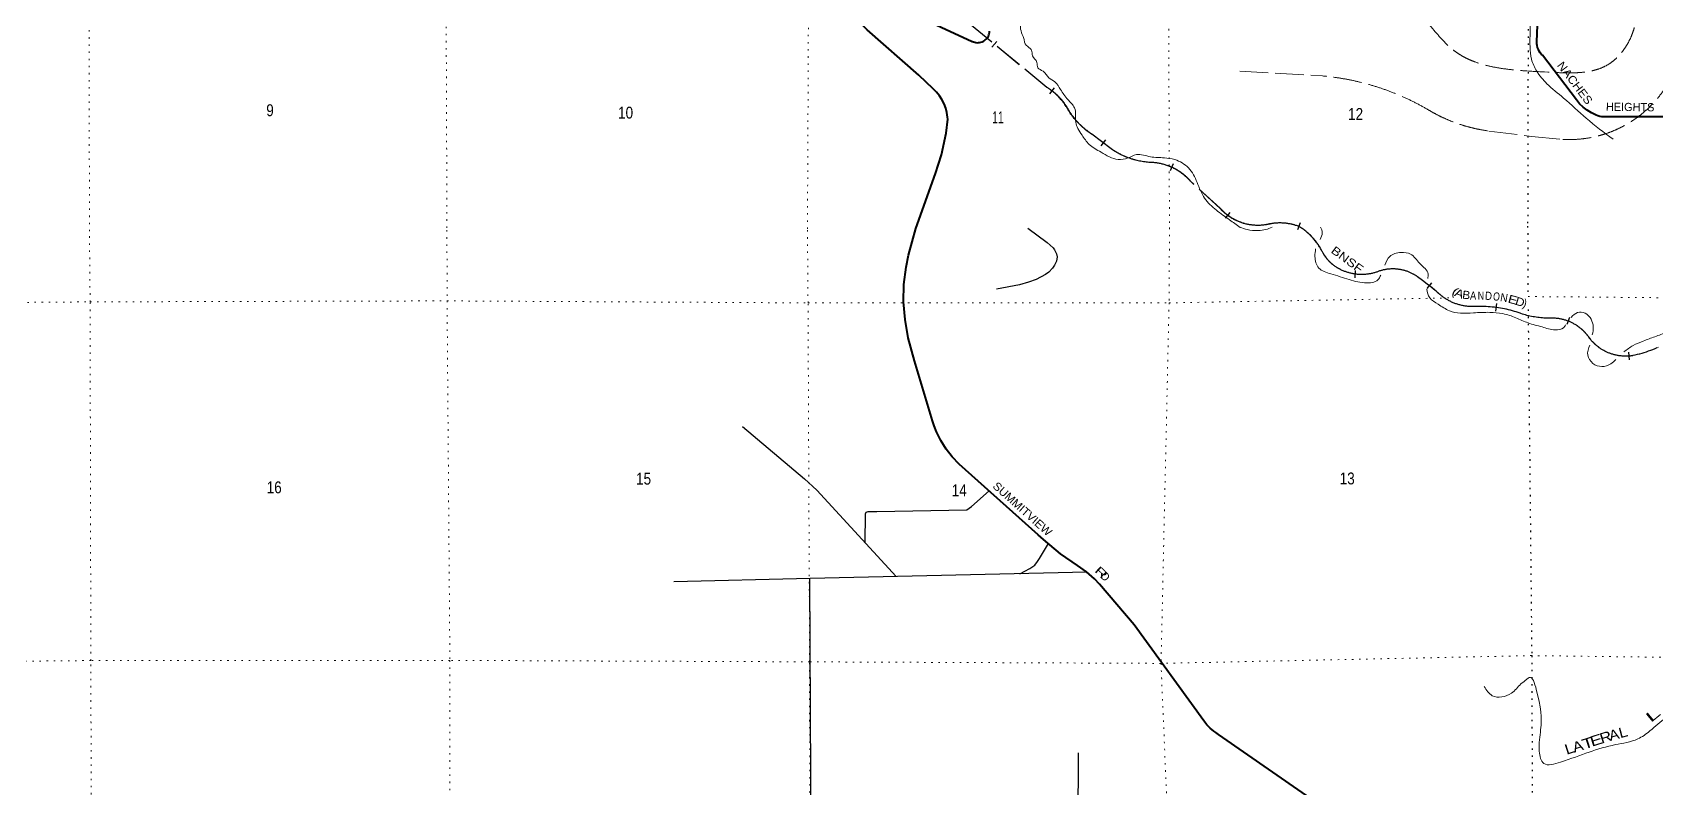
# Model space of a CAD drawing. Header units: feet. Extents: x -6 to 252658, y -374658 to -170635.
# Drawn here: x 70101 to 93999, y -328716 to -317587 of the extents above; entities that cross this region are included whole.
import ezdxf

# ---------------------------------------------------------------- set-up
doc = ezdxf.new("R2010")
doc.units = ezdxf.units.FT
doc.header["$LTSCALE"] = 70
doc.linetypes.add('DOTTED', pattern=[1.5, 0.3, -1.2])
doc.linetypes.add('LONG_DASHED', pattern=[7.5, 6, -1.5])
for name, color, linetype, lineweight in [('26', 7, 'Continuous', 40), ('27', 7, 'Continuous', 13), ('29', 7, 'Continuous', 25), ('34', 7, 'Continuous', 25), ('39', 7, 'Continuous', 13), ('6', 7, 'DOTTED', 25), ('63', 7, 'Continuous', 25), ('7', 7, 'DOTTED', 13)]:
    doc.layers.add(name, color=color, linetype=linetype, lineweight=lineweight)
doc.layers.add('41', color=7, linetype='Continuous')

msp = doc.modelspace()

# ---------------------------------------------------------------- linework, layer by layer
at = {"layer": '26'}
for points in [[(83099.72, -320473.12), (83389, -319665.05), (83476.3, -319389.86), (83544, -319070.05), (83568, -318864.05), (83565.88, -318835.03), (83555.83, -318767.27), (83538.74, -318700.93), (83514.81, -318636.75), (83484.31, -318575.41), (83447.56, -318517.6), (83404.97, -318463.95), (83357, -318415.05), (83146, -318218.05), (82382, -317550.05), (82020, -317173.05), (81842.8, -316999.12), (81630.71, -316829.03), (81623.67, -316824.51)], [(82950, -317268.05), (83929, -317718.05), (83931.37, -317719.25), (83948.24, -317726.56), (83965.78, -317732.08), (83983.81, -317735.73), (84002.12, -317737.48), (84020.51, -317737.3), (84038.78, -317735.2), (84056.73, -317731.21), (84074.17, -317725.36), (84090.9, -317717.71), (84106.74, -317708.36), (84121.51, -317697.41), (84135.06, -317684.97), (84147.24, -317671.19), (84157.9, -317656.21), (84166.95, -317640.19), (84174.26, -317623.32), (84179.78, -317605.77), (84183.43, -317587.75), (84185.18, -317569.44)], [(94553.05, -318830.48), (93281, -318827.05), (93254.59, -318830.51), (93224.59, -318831.45), (93194.64, -318829.26), (93165.09, -318823.95), (93136.26, -318815.57), (93108.46, -318804.23), (93082, -318790.05), (93042.3, -318770.28), (92979.33, -318732.02), (92920.71, -318687.4), (92867.07, -318636.89), (92819, -318581.05), (92320, -317923.05), (92307.08, -317909.57), (92288.79, -317886.87), (92272.97, -317862.38), (92259.8, -317836.38), (92249.42, -317809.14), (92241.95, -317780.96), (92237.46, -317752.16), (92236, -317723.05), (92255, -317234.05)], [(89153.39, -329028.34), (87553.57, -327920.47), (87512.76, -327890.37), (87487.02, -327872.23), (87432.75, -327827.48), (87383.45, -327777.29), (87339.67, -327722.23), (86314.44, -326307.69), (85803.34, -325706.79), (85729.16, -325629.63), (85609.36, -325525.09), (85479.28, -325433.65), (85229.22, -325262.2), (84976.71, -325048.91), (84900.29, -324983.23), (83736.26, -323939.81), (83634.95, -323834.71), (83545.19, -323719.61), (83467.94, -323595.75), (83404.07, -323464.49), (83371.27, -323379.38), (83345.4, -323303.89), (83078.22, -322420.65), (82986.7, -322079.92), (82940.54, -321810.1), (82918.69, -321553.42), (82923.79, -321295.86), (82955.79, -321040.25), (82993.53, -320865.88), (83099.72, -320473.12)]]:
    msp.add_lwpolyline(points, dxfattribs=at)
at = {"layer": '29'}
msp.add_line((85485.96, -328189.52), (85479.66, -329490.95), dxfattribs=at)
for points in [[(84747.75, -320467.08), (85033.21, -320680.34), (85119.79, -320758.7), (85137.86, -320785.82), (85168.35, -320847.51), (85178.52, -320889.79), (85169.48, -320953.07), (85142.38, -321011.83), (85110.62, -321056.27), (85056.53, -321115.8), (85006.84, -321151.96), (84867.84, -321224.27), (84758.35, -321260.45), (84624.81, -321301.85), (84285.25, -321367.08)], [(80547.61, -323388.44), (81462.39, -324158.78), (81643.76, -324322.08), (82807.94, -325595.8)], [(82352.44, -325097.44), (82358.38, -324671.89), (82370.45, -324647.95), (82400.5, -324639.88), (82527.15, -324640.28), (83849.85, -324614.31), (83918.07, -324564.3), (84177.83, -324335.63)], [(84631.43, -325555.72), (84778.67, -325479.72), (84849.18, -325427.1), (84891.62, -325375.75), (84919.28, -325330.89), (85051.23, -325111.85)], [(81534.58, -325625.49), (81555.42, -329507.12), (81541.38, -331226.9), (81548.14, -333458.86), (78938.83, -333474.75), (78926.67, -333440.55), (78937.31, -332141.96)], [(85619.57, -325534), (81542.79, -325623.61), (79536.65, -325671.54)]]:
    msp.add_lwpolyline(points, dxfattribs=at)
at = {"layer": '34', "linetype": 'LONG_DASHED', "lineweight": 13}
for p, q in [((85029, -318392.05), (79617, -313938.05)), ((87865.41, -318159.2), (89086, -318227.64)), ((85977, -319298.05), (85691, -319083.05)), ((87580, -320175.05), (87142, -319775.05))]:
    msp.add_line(p, q, dxfattribs=at)
msp.add_lwpolyline([(91530.79, -319037.66), (92157.25, -319116.79), (92618.97, -319160.53)], dxfattribs=at)
for centre, radius, start, end in [((88756.92, -321929.36), 3716.32, 59.75954, 84.91982), ((84539.45, -319178.82), 926.64, 27.28366, 58.10882), ((92719.59, -317479.84), 1683.69, 266.57398, 329.1274), ((86323.95, -318124.02), 1149.07, 213.25009, 236.57554), ((91841.34, -316723.34), 2335.06, 238.70965, 262.35728), ((86622.11, -318366.63), 1133.01, 235.29317, 265.43841), ((86531.29, -320303.94), 807.89, 40.89353, 89.94995), ((88132.25, -319684.84), 738.43, 221.59398, 284.40855), ((88457.2, -321160.43), 773.39, 68.86983, 100.51998)]:
    msp.add_arc(centre, radius, start, end, dxfattribs=at)
at = {"layer": '34', "lineweight": 13}
for centre, radius, start, end in [((88286.85, -321201.36), 883.22, 26.49987, 57.88842), ((89640.2, -320518.25), 632.79, 207.1776, 229.51514), ((89659.97, -320454.96), 694.25, 231.66594, 288.28802), ((90118.71, -321701.86), 635.16, 54.87224, 112.2875), ((87456.14, -325316.48), 5124.44, 49.37451, 53.77893), ((91295.82, -320875.52), 746.58, 227.63283, 273.52334), ((91412.26, -323346.52), 1727.27, 69.98598, 92.34125), ((92426.47, -320471.34), 1321.75, 251.33287, 269.28854), ((92460.38, -322456.74), 665.66, 33.51381, 94.33553), ((93545.87, -321683.69), 667.73, 217.39467, 278.84814), ((93236.35, -320441.83), 1945.82, 282.23091, 293.97261)]:
    msp.add_arc(centre, radius, start, end, dxfattribs=at)
at = {"layer": '34', "linetype": 'LONG_DASHED', "lineweight": 13}
msp.add_spline([(87750.04, -316947.8), (89422.93, -316751.66), (90415.13, -317213.15), (91026.6, -317859.23), (92399.53, -318170.74), (93310.97, -318043.83), (93691.7, -317420.82), (93541.71, -316590.14)], degree=3, dxfattribs=at)
at = {"layer": '39'}
for points in [[(87871.28, -320455.66), (87713.85, -320345.23), (87521.5, -320202.01), (87348.95, -320026.42), (87238.21, -319793.93), (87113.57, -319581.69), (86909.35, -319458.7), (86756.29, -319431.88), (86553.07, -319417.57), (86345.67, -319385.19), (86219.46, -319434.61), (86076.92, -319458.01), (85824.57, -319349.54), (85648.57, -319234.36), (85544.75, -319098.42), (85481.49, -318998.34), (85452.52, -318910.04), (85434.44, -318696.86), (85334.78, -318574.96), (85228.83, -318424.95), (85145.36, -318314.99), (85056.34, -318255.39), (84970.98, -318157.53), (84894.09, -318105.88), (84881.29, -318027.49), (84818.07, -317931.44), (84801.19, -317847.06), (84768.69, -317811.12), (84697.55, -317729.23), (84695.31, -317705.1), (84676.66, -317644.88), (84641.46, -317536.5), (84661.04, -317264.62), (84588.63, -317045.88), (84404.83, -316956.93), (84276.59, -316789), (84295.91, -316488.93), (84296.58, -316395.05)], [(90632.2, -316280.72), (90796.88, -316515.26), (91008.27, -316690.67), (91197.18, -316771.63), (91467.05, -316812.11), (91736.92, -316839.1), (91894.34, -316875.08), (91966.31, -316915.56), (92038.27, -317014.51), (92128.23, -317243.9), (92141.72, -317473.29), (92137.22, -317797.13), (92159.71, -317981.54), (92236.17, -318156.95), (92384.6, -318341.36), (92631.98, -318552.76), (92964.82, -318849.61), (93360.62, -319159.96)], [(87871.28, -320455.66), (87974.2, -320488.54), (88136.93, -320501.61), (88249.31, -320488.85), (88340.74, -320453.25)], [(89055.24, -320450.81), (89078.96, -320538.01), (89050.94, -320634.12)], [(88982.87, -320773.66), (88972.72, -320884.5), (89030.03, -321055.05), (89205.28, -321140.42), (89474.89, -321223.21), (89738.27, -321273.85), (89914.59, -321212.45), (89940.04, -321160.78)], [(90003, -321012.74), (90073.14, -320883.73), (90239.45, -320826.41), (90380.16, -320849.66), (90515.6, -320989.57), (90639.07, -321143.63), (90632.46, -321208.4)], [(90618.46, -321365.13), (90661.37, -321493.34), (90784.46, -321587.08), (90951.75, -321684.57), (91112.61, -321717.76), (91307.37, -321714.54), (91544.28, -321707.05), (91737.17, -321725.96), (91928.33, -321787.11), (92109.54, -321862.39), (92314.73, -321921.45), (92509.79, -321964.48), (92630.08, -321933.57), (92661.14, -321893.2)], [(92741.75, -321781), (92835.5, -321711.13), (92948, -321718.48), (93036.92, -321808.41), (93067.75, -321918.8), (93053.81, -322037.42)], [(93516.55, -322290.23), (93655.86, -322194.65), (93804.04, -322129.39), (93974.33, -322066.01), (94154.61, -321996.54), (94320.97, -321947.25), (94362.56, -321956.04)], [(93017.41, -322187.68), (92986.07, -322337.52), (93063.14, -322457.68), (93191.96, -322505.14), (93326.24, -322464.1), (93399.72, -322402.96)], [(92086.51, -327112.89), (92003.89, -327176.27), (91863.19, -327313.14), (91582.77, -327350.09), (91463.58, -327212.18)], [(94589.44, -327649.27), (94532.44, -327634.92), (94428.4, -327622.22), (94314.35, -327607.45), (94141.91, -327673.32), (93902.87, -327868.34), (93722.21, -327986.78), (93395.55, -328070.04), (92585.7, -328328.81), (92341.39, -328347.75), (92274.07, -328167.28), (92293.39, -327851.69), (92229.78, -327256.4), (92124.39, -327083.82), (92087.94, -327110.86)]]:
    msp.add_spline(points, degree=3, dxfattribs=at)
at = {"layer": '6'}
msp.add_line((92102.52, -320438.7), (92107.03, -321464.48), dxfattribs=at)
for points in [[(91964.03, -306426.02), (92018.79, -310867.65), (92112.53, -316174.29), (92102.52, -320438.7)], [(92109.08, -321665.28), (92162.76, -326759.99), (92171.6, -329399.72)]]:
    msp.add_lwpolyline(points, dxfattribs=at)
at = {"layer": '63'}
for p, q in [((84290.19, -317718.62), (84219.9, -317804.02)), ((85133.26, -318402.86), (85065.92, -318490.61)), ((85889.96, -319169.44), (85823.5, -319257.86)), ((86887.53, -319522.98), (86841.29, -319623.47)), ((87719.04, -320234.82), (87652.22, -320322.97)), ((88752.94, -320391.46), (88713.58, -320494.83)), ((89563.25, -321089.4), (89561.43, -321200)), ((90688.68, -321271.82), (90619.3, -321357.96)), ((91643.81, -321578.27), (91629.99, -321688.02)), ((92717.26, -321785.05), (92677.52, -321888.28)), ((93588.04, -322293.83), (93595.36, -322404.2))]:
    msp.add_line(p, q, dxfattribs=at)
at = {"layer": '63', "linetype": 'LONG_DASHED'}
for points in [[(85382.21, -318789.59), (85370.72, -318773.11), (85359.46, -318756.15), (85353.16, -318744.19), (85345.45, -318730.04), (85337.56, -318716.01), (85329.32, -318702.2), (85320.9, -318688.48), (85312.18, -318674.9), (85303.28, -318661.43), (85294.11, -318648.24), (85284.76, -318635.13), (85275.2, -318622.23), (85265.33, -318609.46), (85255.3, -318596.92), (85245.03, -318584.45), (85234.57, -318572.28), (85223.85, -318560.18), (85212.92, -318548.39), (85201.82, -318536.69), (85190.59, -318525.25), (85179.06, -318513.95), (85167.32, -318502.94), (85155.47, -318492.09), (85143.34, -318481.39), (85131.13, -318470.98), (85118.71, -318460.75), (85106, -318450.78), (85093.28, -318441.01), (85080.34, -318431.44), (85067.11, -318422.13), (85053.86, -318413.01), (85040.49, -318404.15), (85026.59, -318395.39), (79614.69, -313941.47)], [(87109.95, -319746.07), (87100.14, -319736.08), (87090.18, -319726.26), (87079.99, -319716.54), (87069.63, -319707.12), (87059.18, -319697.78), (87048.51, -319688.69), (87037.66, -319679.68), (87026.74, -319671), (87015.58, -319662.46), (87004.31, -319654.08), (86992.92, -319645.88), (86981.35, -319638), (86969.61, -319630.19), (86957.81, -319622.62), (86945.85, -319615.3), (86933.79, -319608.22), (86921.58, -319601.28), (86909.29, -319594.52), (86896.84, -319588.09), (86884.31, -319581.81), (86871.61, -319575.77), (86858.83, -319569.89), (86845.98, -319564.33), (86833.03, -319558.93), (86820.02, -319553.78), (86806.85, -319548.87), (86793.66, -319544.19), (86780.32, -319539.67), (86766.99, -319535.49), (86753.5, -319531.46), (86739.99, -319527.75), (86726.4, -319524.2), (86712.82, -319520.89), (86699.09, -319517.83), (86685.34, -319515.08), (86671.6, -319512.49), (86657.7, -319510.15), (86643.86, -319508.04), (86629.98, -319506.19), (86615.99, -319504.65), (86602.08, -319503.27), (86588.1, -319502.14), (86574.03, -319501.32), (86560.03, -319500.66), (86546.06, -319500.24), (86531.8, -319500.15), (86528.77, -319499.88), (86509.05, -319498.09), (86489.3, -319496.03), (86469.62, -319493.47), (86449.99, -319490.67), (86430.37, -319487.45), (86410.78, -319483.97), (86391.35, -319480.07), (86371.97, -319475.91), (86352.68, -319471.4), (86333.4, -319466.48), (86314.32, -319461.29), (86295.17, -319455.77), (86276.29, -319449.89), (86257.34, -319443.69), (86238.66, -319437.1), (86220.02, -319430.28), (86201.56, -319423.18), (86183.11, -319415.64), (86164.92, -319407.76), (86146.87, -319399.68), (86128.83, -319391.19), (86111.07, -319382.48), (86093.39, -319373.43), (86075.9, -319363.94), (86058.64, -319354.33), (86041.46, -319344.37), (86024.46, -319333.98), (86007.68, -319323.47), (85991.08, -319312.67), (85974.6, -319301.39), (85688.62, -319086.4), (85683.26, -319082.82), (85666.63, -319071.54), (85650.21, -319059.95), (85633.96, -319047.99), (85618, -319035.85), (85602.1, -319023.38), (85586.58, -319010.66), (85571.14, -318997.62), (85556.08, -318984.32), (85541.16, -318970.81), (85526.52, -318957.11), (85512.03, -318943.01), (85497.94, -318928.67), (85484.05, -318914.21), (85470.32, -318899.35), (85456.94, -318884.41), (85443.77, -318869.18), (85430.94, -318853.59), (85418.37, -318838), (85406.01, -318822.09), (85393.99, -318805.86), (85382.21, -318789.59)], [(88756.52, -320454.66), (88726.33, -320439.76), (88713.74, -320435.21), (88701.03, -320430.84), (88688.28, -320426.64), (88675.45, -320422.77), (88662.54, -320419.06), (88649.54, -320415.6), (88636.49, -320412.31), (88623.42, -320409.34), (88610.29, -320406.53), (88597.15, -320403.97), (88583.89, -320401.66), (88570.67, -320399.58), (88557.32, -320397.67), (88544.04, -320396.07), (88530.64, -320394.65), (88517.28, -320393.53), (88503.87, -320392.58), (88490.51, -320391.85), (88477.06, -320391.37), (88463.65, -320391.2), (88450.26, -320391.19), (88436.76, -320391.42), (88423.39, -320391.87), (88409.99, -320392.56), (88396.56, -320393.57), (88383.22, -320394.72), (88369.87, -320396.1), (88356.51, -320397.8), (88343.21, -320399.64), (88329.99, -320401.7), (88316.86, -320404.06), (88306.77, -320406.62), (88294.14, -320409.5), (88281.47, -320412.22), (88268.81, -320414.72), (88256.04, -320417.02), (88243.23, -320419.04), (88230.36, -320420.85), (88217.53, -320422.51), (88204.6, -320423.85), (88191.72, -320424.97), (88178.77, -320425.94), (88165.88, -320426.64), (88152.87, -320427.07), (88139.91, -320427.36), (88126.98, -320427.32), (88114.05, -320427.18), (88101.03, -320426.72), (88088.13, -320426.07), (88075.25, -320425.19), (88062.26, -320424.11), (88049.4, -320422.71), (88036.56, -320421.2), (88023.73, -320419.39), (88010.86, -320417.41), (87998.15, -320415.19), (87985.41, -320412.69), (87972.74, -320410.04), (87960.07, -320407.18), (87947.53, -320404.01), (87934.96, -320400.7), (87922.49, -320397.17), (87910.08, -320393.38), (87897.81, -320389.38), (87885.55, -320385.19), (87873.34, -320380.83), (87861.24, -320376.16), (87849.23, -320371.35), (87837.28, -320366.27), (87825.38, -320361.04), (87813.66, -320355.55), (87802.02, -320349.92), (87790.47, -320344.07), (87778.99, -320337.97), (87767.69, -320331.73), (87756.4, -320325.26), (87745.33, -320318.61), (87734.26, -320311.74), (87723.43, -320304.69), (87712.67, -320297.47), (87702.05, -320290.11), (87691.5, -320282.48), (87681.19, -320274.66), (87670.99, -320266.74), (87660.86, -320258.57), (87650.93, -320250.3), (87641.12, -320241.82), (87631.49, -320233.09), (87622.02, -320224.33), (87612.66, -320215.35), (87603.48, -320206.13), (87594.47, -320196.87), (87585.61, -320187.45), (87577.08, -320177.94), (87139.03, -319777.9), (87138.36, -319777.11), (87129.05, -319766.64), (87119.66, -319756.26), (87109.95, -319746.07)], [(88894.07, -320561.53), (88882.79, -320550.98), (88871.37, -320540.71), (88859.74, -320530.63), (88848, -320520.71), (88835.98, -320511.04), (88823.84, -320501.52), (88811.54, -320492.27), (88799.13, -320483.19), (88786.47, -320474.41), (88773.7, -320465.8), (88760.84, -320457.42), (88755.75, -320454.21)], [(89872.54, -321117.02), (89860.98, -321120.66), (89849.29, -321124.03), (89837.58, -321127.27), (89825.82, -321130.25), (89814.02, -321133.08), (89802.15, -321135.61), (89790.24, -321138), (89778.35, -321140.18), (89766.37, -321142.15), (89754.36, -321143.89), (89742.28, -321145.42), (89730.24, -321146.8), (89718.12, -321147.88), (89706.04, -321148.76), (89693.9, -321149.5), (89681.84, -321149.99), (89669.64, -321150.23), (89657.51, -321150.34), (89645.39, -321150.13), (89633.28, -321149.83), (89621.1, -321149.23), (89609.03, -321148.44), (89596.98, -321147.46), (89584.83, -321146.28), (89572.82, -321144.8), (89560.81, -321143.22), (89548.82, -321141.36), (89536.79, -321139.35), (89524.92, -321137.09), (89513.02, -321134.59), (89501.2, -321131.95), (89489.37, -321129.11), (89477.66, -321125.98), (89465.93, -321122.7), (89454.3, -321119.24), (89442.74, -321115.53), (89431.29, -321111.63), (89419.87, -321107.54), (89408.49, -321103.3), (89397.24, -321098.77), (89386.04, -321094.11), (89374.91, -321089.2), (89363.85, -321084.15), (89352.95, -321078.86), (89342.1, -321073.43), (89331.37, -321067.8), (89320.71, -321061.94), (89310.21, -321055.96), (89299.72, -321049.76), (89289.44, -321043.39), (89279.17, -321036.81), (89269.12, -321030.05), (89259.12, -321023.17), (89249.29, -321016.13), (89239.52, -321008.85), (89229.96, -321001.4), (89228.66, -321000.4), (89225.79, -320997.95), (89217.5, -320990.66), (89209.31, -320983.18), (89201.29, -320975.62), (89193.33, -320967.88), (89185.59, -320960.02), (89177.9, -320952), (89170.45, -320943.85), (89163.07, -320935.6), (89155.87, -320927.26), (89148.77, -320918.71), (89141.9, -320910.05), (89135.15, -320901.34), (89128.51, -320892.43), (89122.06, -320883.48), (89115.75, -320874.38), (89109.64, -320865.13), (89103.67, -320855.86), (89097.85, -320846.45), (89092.21, -320836.88), (89086.73, -320827.29), (89081.41, -320817.62), (89076.29, -320807.79), (89069.31, -320794), (89062.07, -320780.46), (89054.59, -320767.04), (89046.92, -320753.61), (89038.96, -320740.43), (89030.81, -320727.44), (89022.46, -320714.45), (89013.84, -320701.71), (89005.01, -320689.15), (88995.91, -320676.63), (88986.65, -320664.39), (88977.24, -320652.23), (88967.52, -320640.23), (88957.62, -320628.5), (88947.5, -320616.89), (88937.25, -320605.44), (88926.7, -320594.14), (88916.06, -320583.09), (88905.1, -320572.19), (88894.06, -320561.52)], [(91208.76, -321618.15), (91195.88, -321616.5), (91182.95, -321614.61), (91170.07, -321612.55), (91157.19, -321610.29), (91144.43, -321607.7), (91131.62, -321604.96), (91118.9, -321602), (91106.25, -321598.79), (91093.72, -321595.35), (91081.18, -321591.72), (91068.69, -321587.92), (91056.31, -321583.81), (91043.99, -321579.54), (91031.73, -321575), (91019.52, -321570.31), (91007.47, -321565.35), (90995.47, -321560.24), (90983.59, -321554.91), (90971.76, -321549.33), (90960.09, -321543.59), (90948.42, -321537.63), (90936.97, -321531.47), (90925.52, -321525.09), (90914.28, -321518.51), (90903.1, -321511.76), (90892.08, -321504.87), (90881.11, -321497.7), (90870.37, -321490.33), (90859.72, -321482.86), (90849.13, -321475.12), (90838.75, -321467.28), (90828.49, -321459.22), (90818.38, -321450.9), (90808.44, -321442.54), (90798.6, -321433.96), (90791.99, -321427.96), (90764.76, -321404.51), (90695.45, -321347.39), (90625.95, -321291.41), (90555.55, -321236.66), (90483.53, -321183.28), (90475.06, -321177.42), (90465.87, -321171.31), (90456.57, -321165.27), (90447.15, -321159.48), (90437.65, -321153.86), (90427.99, -321148.35), (90418.3, -321143.07), (90408.53, -321137.88), (90398.61, -321132.9), (90388.67, -321128.15), (90378.59, -321123.54), (90368.5, -321119.07), (90358.24, -321114.78), (90348, -321110.69), (90337.6, -321106.79), (90327.21, -321103.07), (90316.71, -321099.49), (90306.19, -321096.15), (90295.59, -321092.99), (90284.97, -321089.97), (90274.23, -321087.18), (90263.45, -321084.54), (90252.66, -321082.12), (90241.84, -321079.83), (90230.96, -321077.84), (90220.04, -321075.97), (90209.15, -321074.28), (90198.18, -321072.79), (90187.19, -321071.51), (90176.12, -321070.43), (90165.12, -321069.47), (90154.07, -321068.79), (90143.01, -321068.29), (90131.93, -321067.93), (90120.92, -321067.79), (90109.8, -321067.88), (90098.74, -321068.1), (90087.7, -321068.59), (90076.68, -321069.17), (90065.59, -321070.03), (90054.61, -321071.06), (90043.63, -321072.27), (90032.61, -321073.65), (90021.68, -321075.3), (90010.77, -321077.04), (89999.89, -321079.06), (89988.98, -321081.19), (89978.23, -321083.55), (89967.45, -321086.13), (89956.72, -321088.85), (89946.03, -321091.73), (89935.43, -321094.89), (89924.82, -321098.17), (89914.31, -321101.63), (89903.87, -321105.3), (89893.54, -321109.14), (89883.21, -321113.17), (89878.19, -321115.19), (89872.54, -321117.02)], [(92919.19, -321976.03), (92910.78, -321968.07), (92902.12, -321960.27), (92893.42, -321952.66), (92884.59, -321945.2), (92875.57, -321937.83), (92866.43, -321930.72), (92857.24, -321923.68), (92847.85, -321916.86), (92838.34, -321910.12), (92828.79, -321903.64), (92819.04, -321897.32), (92809.24, -321891.13), (92799.32, -321885.08), (92789.29, -321879.31), (92779.13, -321873.62), (92768.91, -321868.13), (92758.58, -321862.85), (92748.2, -321857.77), (92737.69, -321852.83), (92727.13, -321848.03), (92716.46, -321843.51), (92705.73, -321839.13), (92694.89, -321834.95), (92683.98, -321830.91), (92673.03, -321827.15), (92662.03, -321823.51), (92650.97, -321820.09), (92639.8, -321816.86), (92628.64, -321813.85), (92617.35, -321810.97), (92606.09, -321808.36), (92594.71, -321805.89), (92583.35, -321803.69), (92571.93, -321801.62), (92560.52, -321799.75), (92549, -321798.1), (92537.5, -321796.7), (92526.01, -321795.44), (92514.39, -321794.38), (92502.86, -321793.52), (92491.29, -321792.87), (92479.66, -321792.48), (92468.11, -321792.22), (92456.51, -321792.18), (92444.86, -321792.39), (92433.3, -321792.73), (92421.74, -321793.28), (92410.08, -321794.1), (92388.02, -321793.64), (92364.84, -321792.79), (92341.84, -321791.45), (92318.81, -321789.81), (92295.89, -321787.79), (92272.85, -321785.31), (92249.98, -321782.33), (92227.19, -321779.1), (92204.28, -321775.41), (92181.62, -321771.39), (92158.97, -321766.94), (92136.35, -321761.96), (92113.96, -321756.76), (92091.56, -321751.15), (92069.2, -321744.99), (92047.06, -321738.63), (92025.04, -321731.89), (92003.05, -321724.6), (91992.96, -321720.94), (91964.56, -321711.05), (91935.85, -321701.68), (91907.16, -321692.83), (91878.13, -321684.34), (91849.14, -321676.55), (91819.81, -321669.1), (91790.5, -321662.36), (91761.04, -321655.96), (91731.61, -321650.09), (91701.85, -321644.73), (91672.12, -321640.07), (91642.4, -321635.77), (91612.36, -321631.98), (91582.5, -321628.71), (91552.51, -321625.96), (91522.37, -321623.91), (91492.4, -321622.2), (91462.29, -321621.01), (91432.04, -321620.52), (91401.97, -321620.37), (91371.93, -321620.73), (91341.75, -321621.79), (91339.04, -321621.97), (91326.03, -321622.55), (91313.02, -321623.03), (91299.9, -321623.2), (91286.9, -321623.14), (91273.89, -321622.88), (91260.78, -321622.41), (91247.79, -321621.62), (91234.8, -321620.73), (91221.81, -321619.51), (91208.76, -321618.15)], [(94004.26, -322230.86), (93973.04, -322243.99), (93941.32, -322256.65), (93909.67, -322268.69), (93877.7, -322280.2), (93845.38, -322290.99), (93813.16, -322301.37), (93780.63, -322311.2), (93747.74, -322320.33), (93714.97, -322329.02), (93682.07, -322337.16), (93648.78, -322344.57), (93643.5, -322345.35), (93631.94, -322346.96), (93620.4, -322348.37), (93608.78, -322349.59), (93597.15, -322350.56), (93585.45, -322351.34), (93573.82, -322351.98), (93562.13, -322352.33), (93550.47, -322352.49), (93538.78, -322352.51), (93527.16, -322352.28), (93515.45, -322351.82), (93503.78, -322351.22), (93492.17, -322350.33), (93480.56, -322349.36), (93468.9, -322348.09), (93457.35, -322346.65), (93445.83, -322345.01), (93434.24, -322343.17), (93422.78, -322341.08), (93411.34, -322338.87), (93399.94, -322336.4), (93388.5, -322333.77), (93377.24, -322330.94), (93365.96, -322327.85), (93354.75, -322324.64), (93343.56, -322321.23), (93332.5, -322317.57), (93321.42, -322313.75), (93310.45, -322309.75), (93299.56, -322305.54), (93288.79, -322301.14), (93278.06, -322296.55), (93267.38, -322291.84), (93256.83, -322286.85), (93246.34, -322281.73), (93235.95, -322276.38), (93225.61, -322270.89), (93215.44, -322265.2), (93205.35, -322259.36), (93195.36, -322253.35), (93185.45, -322247.12), (93175.72, -322240.76), (93165.99, -322234.21), (93156.48, -322227.51), (93147.01, -322220.61), (93137.74, -322213.55), (93128.54, -322206.36), (93119.5, -322199.04), (93110.53, -322191.5), (93101.77, -322183.8), (93093.13, -322176.01), (93084.57, -322167.99), (93076.19, -322159.91), (93067.95, -322151.65), (93059.86, -322143.18), (93051.94, -322134.68), (93044.13, -322126), (93036.49, -322117.11), (93029, -322108.19), (93021.66, -322099.14), (93014.48, -322089.86), (93009.13, -322081.92), (93002.54, -322072.42), (92995.76, -322063), (92988.79, -322053.73), (92981.63, -322044.55), (92974.41, -322035.49), (92966.94, -322026.6), (92959.35, -322017.84), (92951.62, -322009.16), (92943.79, -322000.69), (92935.68, -321992.31), (92927.52, -321984.07), (92919.19, -321976.03)]]:
    msp.add_lwpolyline(points, dxfattribs=at)
at = {"layer": '7'}
msp.add_line((92109.92, -321474.38), (94564.04, -321495.9), dxfattribs=at)
for points in [[(75948.69, -303853.04), (75952.54, -305599.56), (76150.99, -310923.39), (76184.52, -316242.63), (76199.99, -320497.11)], [(70938.95, -320513.99), (70932.61, -316242.77), (70843.01, -310948.17), (70799.25, -310007.04)], [(86794.54, -310021.52), (86811.51, -310909.66), (86817.33, -316275.44), (86831.44, -320459.28)], [(81505.08, -320478.85), (81523.12, -316267.9), (81517.15, -315466.06)], [(86831.44, -320459.28), (86826.41, -321567.31), (86707.54, -326874.13), (86927.71, -332130.6), (86895.14, -335520.47)], [(70880.91, -342829.86), (70945.41, -337499.25), (70971.72, -332162.84), (70959.92, -326832.7), (70948.44, -321552.82), (70938.95, -320513.99)], [(76199.99, -320497.11), (76201.48, -321538.46), (76243.16, -326830.21), (76244.83, -332146.34), (76270.61, -337464.33), (76342.62, -340262.71), (76264.64, -342840.83)], [(81546.4, -335628.72), (81540.08, -332137.75), (81536.59, -326851.79), (81513.04, -321567.97), (81505.08, -320478.85)], [(63040.7, -321565.49), (65615.24, -321593.82), (70948.44, -321552.82), (76201.48, -321538.46), (81513.04, -321567.97), (86826.41, -321567.31), (90953.99, -321494.66)], [(94584.8, -326790.11), (92162.76, -326759.99), (86707.54, -326874.13), (81536.59, -326851.79), (76243.16, -326830.21), (70959.92, -326832.7), (65644.87, -326885.65), (63056.17, -326860.42)]]:
    msp.add_lwpolyline(points, dxfattribs=at)

# ---------------------------------------------------------------- texts
at = {"layer": '27'}
for s, rotation, width, p in [('NACHES', 307.175, 1.1, (92527.92, -318073.89)), ('SUMMITVIEW', 318.127, 1.05, (84220.86, -324280.19)), ('R', 316.5, 1.6, (85719.51, -325517.35))]:
    msp.add_text(s, height=120, rotation=rotation, dxfattribs=dict(at, width=width)).set_placement(p)
for s, rotation, p in [('HEIGHTS', 359.32, (93253.89, -318740.01)), ('D', 315.068, (85803.28, -325597.09))]:
    msp.add_text(s, height=120, rotation=rotation, dxfattribs=at).set_placement(p)
at = {"layer": '41'}
for s, rotation, width, p in [('L', 39.445, 1.85, (93914.23, -327754.7)), ('R', 17.537, 1.2, (93190.4, -328056.63)), ('A', 14.92, 1.1, (93321.12, -328015.47)), ('L', 15.074, 1.15, (93464.88, -327976.24)), ('L', 17.904, 1.2, (92675.78, -328219.62)), ('A', 17.904, 1.15, (92790.27, -328189.19)), ('T', 17.713, 1.4, (92928.47, -328144.36)), ('E', 17.537, 1.35, (93046.59, -328102.08))]:
    msp.add_text(s, height=150, rotation=rotation, dxfattribs=dict(at, width=width)).set_placement(p)
at = {"layer": '63'}
for s, rotation, width, p in [('BNSF', 323.591, 1.25, (89197.81, -320819.59)), ('(', 329.076, 1.35, (90974.14, -321432.77)), ('A', 338.948, 1.25, (91013.69, -321461.65)), ('B', 352.529, 1.1, (91134.23, -321502.7)), ('A', 357.925, 0.85, (91253.49, -321518.34)), ('N', 0.549, 0.8, (91368.74, -321521.87)), ('D', 356.88, 0.9, (91471.01, -321521.11)), ('O', 352.962, 0.8, (91587.34, -321527.45)), ('N', 350.412, 0.95, (91691.53, -321540.53)), ('E', 344.654, 1.3, (91802.56, -321559.79)), ('D', 342.674, 1.15, (91909.71, -321590.54))]:
    msp.add_text(s, height=120, rotation=rotation, dxfattribs=dict(at, width=width)).set_placement(p)
msp.add_text(')', height=120, rotation=341.862, dxfattribs=at).set_placement((92018.79, -321623.21))
at = {"layer": '7'}
for s, width, p in [('9', 0.85, (73540.94, -318819.28)), ('10', 0.85, (78717.92, -318855.18)), ('11', 0.65, (84223.43, -318923.64)), ('12', 0.85, (89460.25, -318874.64))]:
    msp.add_text(s, height=175, dxfattribs=dict(at, width=width)).set_placement(p)
at = {"layer": '7', "width": 0.85}
for s, p in [('16', (73547.55, -324371.82)), ('15', (78983.06, -324243.66)), ('14', (83628.27, -324414.75)), ('13', (89337.05, -324240.55))]:
    msp.add_text(s, height=175, rotation=0.354, dxfattribs=at).set_placement(p)

doc.saveas('drawing.dxf')
